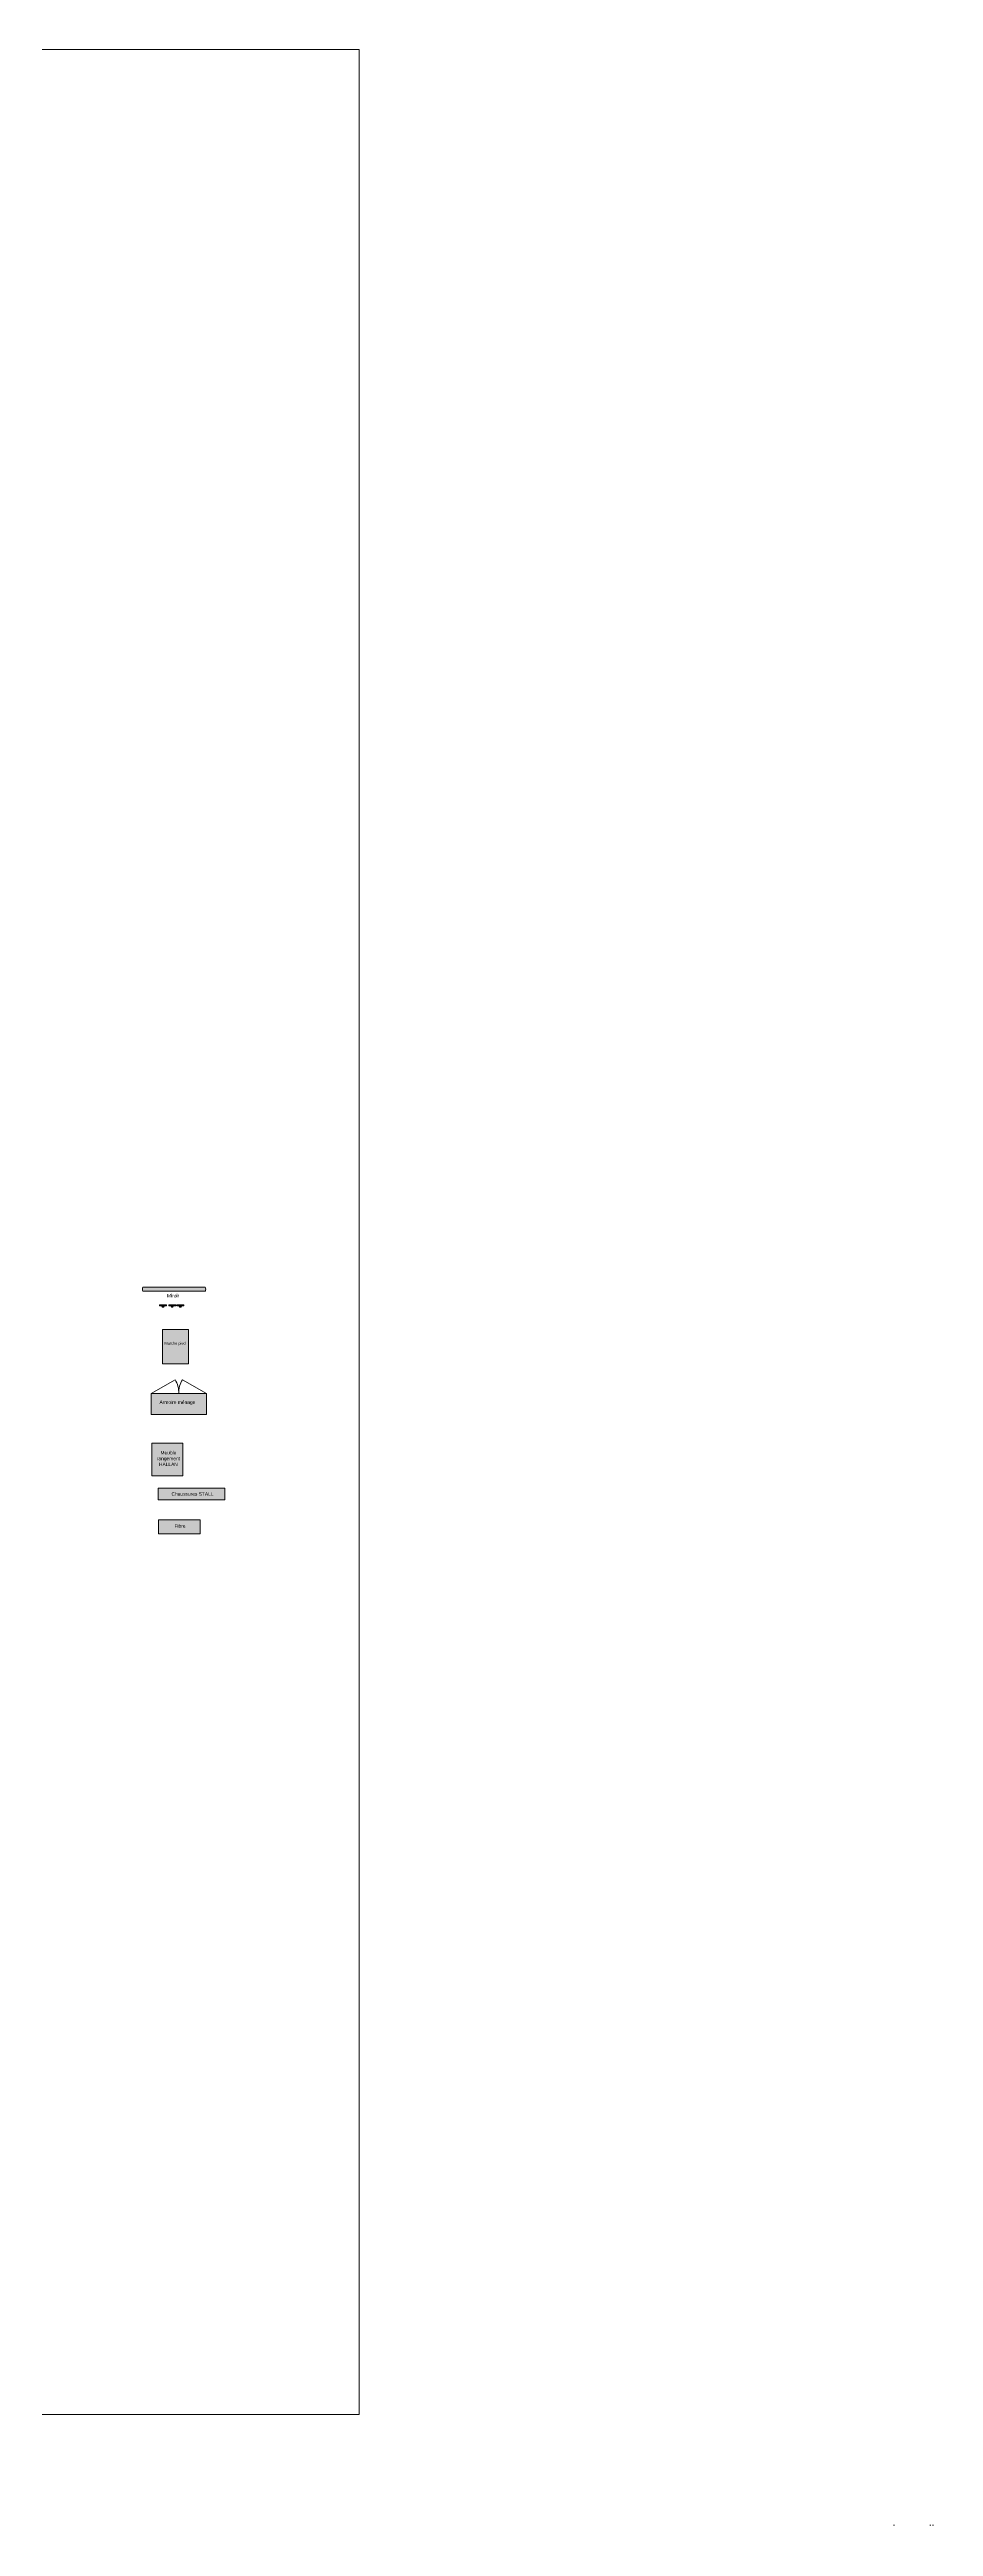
# Model space of a CAD drawing. Header units: millimetres. Extents: x -14819 to 43195, y -10328 to 20814.
# Drawn here: x 15411 to 16685, y 16425 to 19998 of the extents above; entities that cross this region are included whole.
import ezdxf

# ---------------------------------------------------------------- set-up
doc = ezdxf.new("R2010")
doc.units = ezdxf.units.MM
for name, color, linetype, lineweight in [('DV_Furnitures', 250, 'Continuous', 5), ('DV_Furnitures_Hachures', 9, 'Continuous', 5), ('DV_Hatch Kitchen', 51, 'Continuous', 5)]:
    doc.layers.add(name, color=color, linetype=linetype, lineweight=lineweight)
doc.layers.add('DV_Text block', color=20, linetype='Continuous')
doc.styles.add('Col_Standard', font='')
doc.styles.get("Standard").update_dxf_attribs({"font": 'arial.ttf'})
doc.styles.get('Col_Standard').set_extended_font_data('DM Sans')
pattern_1 = [(0, (0.183, -22.779), (0, 6.985), [5.08, -1.905]), (90, (0.183, -22.779), (-6.985, 4e-16), [5.08, -1.905])]

# ---------------------------------------------------------------- blocks, each defined once
blk = doc.blocks.new('*U955')
at = {"transparency": 33554687}
h = blk.add_hatch(color=256, dxfattribs=at)
h.dxf.hatch_style = 1
h.paths.add_polyline_path([(30, 171.1), (24.4, 171.1), (24.4, 168.9), (30, 168.9)])
at = {"true_color": 0xffffff, "transparency": 33554687}
h = blk.add_hatch(dxfattribs=at)
h.set_pattern_fill('ANGLE')
h.set_pattern_definition([(0, (-52.317, -22.779), (0, 6.985), [5.08, -1.905]), (90, (-52.317, -22.779), (-6.985, 4e-16), [5.08, -1.905])])
h.paths.add_polyline_path([(1936.5, -917.8), (1933.5, -917.8), (1933.5, -919.8), (1936.5, -919.8)])
at = {"transparency": 33554687}
h = blk.add_hatch(dxfattribs=at)
h.set_pattern_fill('ANGLE', color=256)
h.set_pattern_definition(pattern_1)
h.paths.add_polyline_path([(1989, -917.8), (1986, -917.8), (1986, -919.8), (1989, -919.8)])
h = blk.add_hatch(dxfattribs=at)
h.set_pattern_fill('ANGLE', color=256)
h.set_pattern_definition(pattern_1)
h.paths.add_polyline_path([(1989, -917.8), (1986, -917.8), (1986, -919.8), (1989, -919.8)])
h = blk.add_hatch(dxfattribs=at)
h.set_pattern_fill('ANGLE', color=256)
h.set_pattern_definition(pattern_1)
h.paths.add_polyline_path([(1989, -917.8), (1986, -917.8), (1986, -919.8), (1989, -919.8)])
at = {"true_color": 0xffffff, "transparency": 33554687}
h = blk.add_hatch(dxfattribs=at)
h.set_pattern_fill('ANGLE')
h.set_pattern_definition([(0, (3.933, -22.779), (0, 6.985), [5.08, -1.905]), (90, (3.933, -22.779), (-6.985, 4e-16), [5.08, -1.905])])
h.paths.add_polyline_path([(1992.7, -917.8), (1989.7, -917.8), (1989.7, -919.8), (1992.7, -919.8)])
at = {"layer": 'DV_Hatch Kitchen', "transparency": 33554687}
h = blk.add_hatch(color=256, dxfattribs=at)
h.dxf.hatch_style = 1
h.paths.add_polyline_path([(30, 5.6), (-30, 5.6), (-30, 0), (30, 0)])
h.paths.add_polyline_path([(30, 58.5), (-30, 58.5), (-30, 5.6), (30, 5.6)])
h.paths.add_polyline_path([(-17.8, 55.5), (-29.1, 55.5), (-29.1, 57.4), (-17.8, 57.4)], flags=16)
h.paths.add_polyline_path([(-17.8, 57.4), (-29.1, 57.4), (-29.1, 55.5), (-17.8, 55.5)], flags=16)
h.paths.add_polyline_path([(-17.8, 62.3), (-29.1, 62.3), (-29.1, 60.4), (-17.8, 60.4)], flags=0)
h.paths.add_polyline_path([(-17.8, 62.3), (-17.8, 60.4), (-29.1, 60.4), (-29.1, 62.3)], flags=0)
h.paths.add_polyline_path([(30, 168.9), (24.4, 168.9), (24.4, 170), (-30, 170), (-30, 62.3), (-30, 59.4), (30, 59.4)])
h.paths.add_polyline_path([(30, 168.9), (24.4, 168.9), (24.4, 170), (-30, 170), (-30, 59.4), (30, 59.4)])
h.paths.add_polyline_path([(30, 168.9), (24.4, 168.9), (24.4, 170), (-30, 170), (-30, 58.5), (30, 58.5)])
h = blk.add_hatch(color=256, dxfattribs=at)
h.dxf.hatch_style = 1
h.paths.add_polyline_path([(-24.8, 0), (-27.7, 0), (-27.7, -2), (-24.8, -2)])
h = blk.add_hatch(color=256, dxfattribs=at)
h.dxf.hatch_style = 1
h.paths.add_polyline_path([(28, 0), (25, 0), (25, -2), (28, -2)])
at = {"color": 18, "lineweight": -2, "true_color": 0x000000}
for p, q in [((24.4, 170), (-30, 170)), ((-30, 170), (-30, 0)), ((30, 0), (30, 170)), ((-30, 0), (30, 0))]:
    blk.add_line(p, q, dxfattribs=at)
at = {"color": 18, "true_color": 0x000000}
for p, q in [((24.4, 171.1), (24.4, 170)), ((30, 171.1), (24.4, 171.1)), ((24.4, 171.1), (24.4, 168.9)), ((30, 171.1), (24.4, 171.1)), ((30, 168.9), (24.4, 168.9)), ((30, 171.1), (30, 170)), ((30, 171.1), (30, 170)), ((30, 59.4), (-30, 59.4)), ((30, 59.4), (-30, 59.4)), ((30, 58.5), (-30, 58.5)), ((30, 58.5), (-30, 58.5)), ((30, 5.6), (-30, 5.6)), ((30, 5.6), (-30, 5.6)), ((30, 5.6), (24.4, 5.6)), ((30, 3.5), (30, 5.6)), ((30, 3.5), (30, 5.6))]:
    blk.add_line(p, q, dxfattribs=at)
at = {"color": 18, "lineweight": -2, "true_color": 0x000000}
blk.add_lwpolyline([(-30, 0), (30, 0), (30, 170), (-30, 170)], close=True, dxfattribs=at)
at = {"color": 18, "true_color": 0x000000}
for points in [[(-29.1, 62.3), (-17.8, 62.3), (-17.8, 60.4), (-29.1, 60.4)], [(-29.1, 62.3), (-17.8, 62.3), (-17.8, 60.4), (-29.1, 60.4)], [(-29.1, 57.4), (-17.8, 57.4), (-17.8, 55.5), (-29.1, 55.5)], [(-29.1, 57.4), (-17.8, 57.4), (-17.8, 55.5), (-29.1, 55.5)], [(-24.8, -2), (-27.7, -2), (-27.7, 0), (-24.8, 0)], [(28, -2), (25, -2), (25, 0), (28, 0)]]:
    blk.add_lwpolyline(points, close=True, dxfattribs=at)
at = {"layer": 'DV_Text block', "insert": (-22.5, 21.7), "char_height": 10, "attachment_point": 1}
blk.add_mtext_dynamic_manual_height_columns('{\\fDM Sans|b0|i0|c0|p2;60x170}', width=86.42, gutter_width=12.5, heights=[0], dxfattribs=at)
blk = doc.blocks.new('Hubsch big hook')
at = {"layer": 'DV_Furnitures_Hachures'}
h = blk.add_hatch(color=256, dxfattribs=at)
h.dxf.hatch_style = 1
edge = h.paths.add_edge_path()
edge.add_line((42.863, 75.45), (42.963, 75.45))
edge.add_line((42.963, 75.45), (42.963, 75.437))
edge.add_line((42.963, 75.437), (42.943, 75.437))
edge.add_arc((42.949, 75.411), 0.0271, 103.9798, 170.7161)
edge.add_line((42.922, 75.415), (42.905, 75.415))
edge.add_arc((42.876, 75.408), 0.0294, 13.0947, 75.9997)
edge.add_line((42.884, 75.437), (42.863, 75.437))
edge.add_line((42.863, 75.437), (42.863, 75.45))
blk.add_lwpolyline([(42.863, 75.45), (42.963, 75.45), (42.963, 75.437), (42.943, 75.437, 0.299712), (42.922, 75.415), (42.905, 75.415, 0.281582), (42.884, 75.437), (42.863, 75.437)], format="xyb", close=True)
blk = doc.blocks.new('Stepstool')
at = {"layer": 'DV_Furnitures_Hachures'}
h = blk.add_hatch(color=256, dxfattribs=at)
h.dxf.hatch_style = 1
h.paths.add_polyline_path([(0, 0), (0, 0.494), (0.372, 0.494), (0.372, 0)])
at = {"layer": 'DV_Furnitures'}
blk.add_lwpolyline([(0, 0), (0, 0.494), (0.372, 0.494), (0.372, 0)], close=True, dxfattribs=at)
at = {"layer": 'DV_Text block', "insert": (0.469, 0.317), "char_height": 0.04, "attachment_point": 3, "style": 'Col_Standard'}
blk.add_mtext_dynamic_manual_height_columns('\\pxql;Marche pied', width=0.44071, gutter_width=1.123, heights=[0], dxfattribs=at)
blk = doc.blocks.new('Meuble ménage 1')
at = {"layer": 'DV_Furnitures_Hachures', "lineweight": 5}
h = blk.add_hatch(color=256, dxfattribs=at)
h.dxf.hatch_style = 1
h.paths.add_polyline_path([(0, 0.3), (0.8, 0.3), (0.8, 0), (0, 0)])
at = {"lineweight": 5}
for points in [[(0, 0.3), (0.346, 0.5)], [(0, 0.3), (0.346, 0.5)], [(0.8, 0.3), (0.454, 0.5)]]:
    blk.add_lwpolyline(points, dxfattribs=at)
for points in [[(0.346, 0.5, -0.154344), (0.4, 0.3)], [(0.454, 0.5, 0.154344), (0.4, 0.3)]]:
    blk.add_lwpolyline(points, format="xyb", dxfattribs=at)
blk.add_lwpolyline([(0, 0.3), (0.8, 0.3), (0.8, 0), (0, 0)], close=True, dxfattribs=at)
at = {"layer": 'DV_Text block', "lineweight": 5, "insert": (0.122, 0.201), "char_height": 0.05, "attachment_point": 1}
blk.add_mtext_dynamic_manual_height_columns('Armoire ménage', width=0.83318, gutter_width=1, heights=[0], dxfattribs=at)
blk = doc.blocks.new('Hallan')
at = {"layer": 'DV_Furnitures_Hachures', "lineweight": 5}
h = blk.add_hatch(color=256, dxfattribs=at)
h.dxf.hatch_style = 1
h.paths.add_polyline_path([(0, 0.47), (0.45, 0.47), (0.45, 0), (0, 0)])
at = {"lineweight": 5}
blk.add_lwpolyline([(0, 0.47), (0.45, 0.47), (0.45, 0), (0, 0)], close=True, dxfattribs=at)
at = {"layer": 'DV_Text block', "lineweight": 5, "insert": (-0.019, 0.359), "char_height": 0.05, "attachment_point": 1}
blk.add_mtext_dynamic_manual_height_columns('\\pxqc;Meuble rangement HALLAN', width=0.51974, gutter_width=1, heights=[0.39], dxfattribs=at)
blk = doc.blocks.new('Meuble chaussures')
at = {"layer": 'DV_Furnitures_Hachures', "lineweight": 5}
h = blk.add_hatch(color=256, dxfattribs=at)
h.dxf.hatch_style = 1
h.paths.add_polyline_path([(0, 0.17), (0.96, 0.17), (0.96, 0), (0, 0)])
at = {"lineweight": 5}
blk.add_lwpolyline([(0, 0.17), (0.96, 0.17), (0.96, 0), (0, 0)], close=True, dxfattribs=at)
at = {"layer": 'DV_Text block', "lineweight": 5, "insert": (0.191, 0.112), "char_height": 0.05, "attachment_point": 1}
blk.add_mtext_dynamic_manual_height_columns('Chaussures STALL', width=0.82269, gutter_width=1, heights=[0], dxfattribs=at)
blk = doc.blocks.new('Miroir 90cm')
at = {"layer": 'DV_Furnitures_Hachures', "lineweight": 5}
h = blk.add_hatch(color=256, dxfattribs=at)
h.dxf.hatch_style = 1
edge = h.paths.add_edge_path()
edge.add_line((-0.45, 0.055), (0.448, 0.055))
edge.add_arc((0.386, 0.025), 0.0685, -21.4069, 26.1716, ccw=False)
edge.add_line((0.45, 0), (-0.45, 0))
edge.add_arc((-0.397, 0.028), 0.0599, 152.5499, 207.4185, ccw=False)
at = {"lineweight": 5}
blk.add_lwpolyline([(-0.45, 0.055), (0.448, 0.055, -0.210635), (0.45, 0), (-0.45, 0, -0.244091)], format="xyb", close=True, dxfattribs=at)
at = {"layer": 'DV_Text block', "lineweight": 5, "insert": (-0.102, -0.042), "char_height": 0.05, "attachment_point": 1}
blk.add_mtext_dynamic_manual_height_columns('Miroir', width=0.81616, gutter_width=1, heights=[0], dxfattribs=at)
blk = doc.blocks.new('Tablette box')
at = {"layer": 'DV_Furnitures_Hachures', "lineweight": 5}
h = blk.add_hatch(color=256, dxfattribs=at)
h.dxf.hatch_style = 1
h.paths.add_polyline_path([(0, 0.2), (0.6, 0.2), (0.6, 0), (0, 0)])
at = {"lineweight": 5}
blk.add_lwpolyline([(0, 0.2), (0.6, 0.2), (0.6, 0), (0, 0)], close=True, dxfattribs=at)
at = {"layer": 'DV_Text block', "lineweight": 5, "insert": (0.229, 0.138), "char_height": 0.05, "attachment_point": 1}
blk.add_mtext_dynamic_manual_height_columns('Fibre', width=1.41829, gutter_width=1, heights=[0], dxfattribs=at)

msp = doc.modelspace()

# ---------------------------------------------------------------- linework, layer by layer
at = {"lineweight": 5}
msp.add_lwpolyline([(13032.85, 19998), (15857.64, 19998), (15857.64, 16586.41), (13032.85, 16586.41)], close=True, dxfattribs=at)

# ---------------------------------------------------------------- block references
at = {"color": 9, "xscale": 100, "yscale": 100, "zscale": 100}
msp.add_blockref('Stepstool', (15574.04, 18102.13), dxfattribs=at)
at = {"lineweight": 5, "xscale": 100, "yscale": 100, "zscale": 100}
for name, p in [('Meuble chaussures', (15567.86, 17905.86)), ('Tablette box', (15568.34, 17857.02))]:
    msp.add_blockref(name, p, dxfattribs=at)
at = {"layer": 'DV_Furnitures', "lineweight": 5, "xscale": 100, "yscale": 100, "zscale": 100}
for name, p in [('Miroir 90cm', (15590.76, 18207.11)), ('Meuble ménage 1', (15557.44, 18029.33)), ('Hallan', (15558.43, 17940.55))]:
    msp.add_blockref(name, p, dxfattribs=at)
at = {"layer": 'DV_Furnitures', "xscale": -100, "yscale": 100, "zscale": 100}
for p in [(19866.15, 10642.37), (19879.26, 10642.37), (19891.11, 10642.37)]:
    msp.add_blockref('Hubsch big hook', p, dxfattribs=at)
at = {"layer": 'DV_Hatch Kitchen'}
msp.add_blockref('*U955', (14692.75, 17344.93), dxfattribs=at)

doc.saveas('drawing.dxf')
